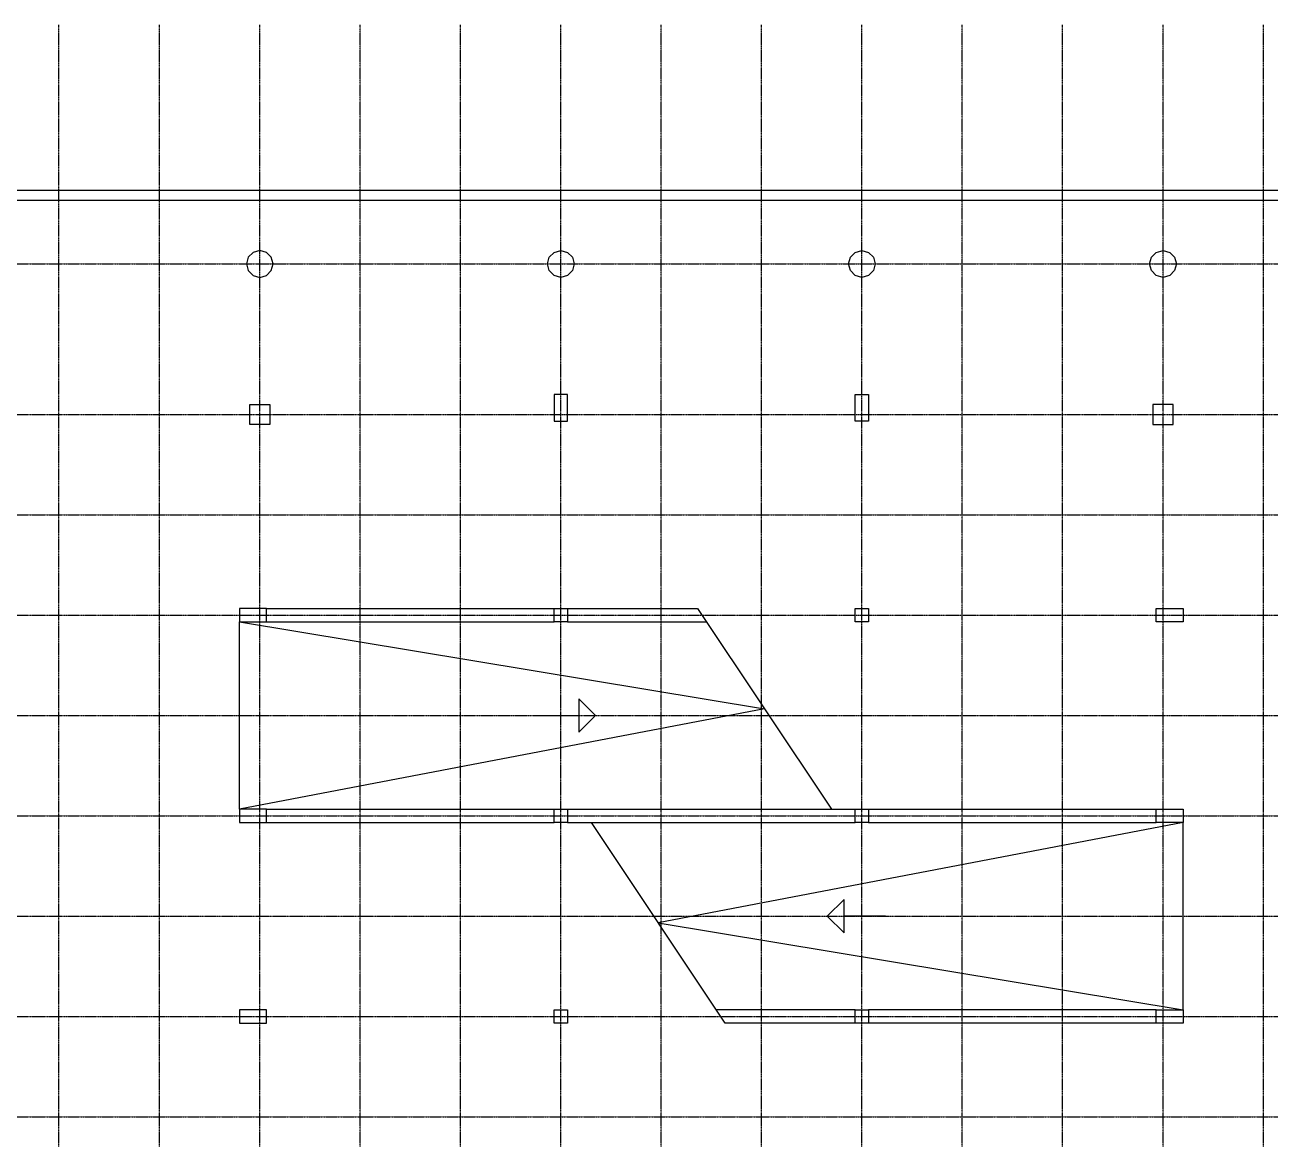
# Model space of a CAD drawing. Header units: millimetres. Extents: x -65483 to 85267, y -25390 to 54076.
# Drawn here: x -21552 to 15668, y 15112 to 48423 of the extents above; entities that cross this region are included whole.
import ezdxf

# ---------------------------------------------------------------- set-up
doc = ezdxf.new("R2010")
doc.units = ezdxf.units.MM
doc.linetypes.add('PCENTRE', pattern=[50.8, 31.75, -6.35, 6.35, -6.35])
for name, color, linetype in [('Boundaries_and_building_grids', 140, 'Continuous'), ('COLUMNS_P5', 5, 'Continuous'), ('LIFTS AND STAIRS', 8, 'Continuous'), ('WA_EXT', 7, 'Continuous')]:
    doc.layers.add(name, color=color, linetype=linetype)

msp = doc.modelspace()

# ---------------------------------------------------------------- linework, layer by layer
at = {"layer": 'Boundaries_and_building_grids', "color": 140, "linetype": 'PCENTRE', "lineweight": -3}
for p, q in [((-20533, -17978), (-20533, 48423)), ((-17533, -17978), (-17533, 48423)), ((-14533, -17978), (-14533, 48423)), ((-11533, -17978), (-11533, 48423)), ((-8533, -17978), (-8533, 48423)), ((-5533, -17978), (-5533, 48423)), ((-2533, -17978), (-2533, 48423)), ((467, -17978), (467, 48423)), ((3467, -17978), (3467, 48423)), ((6467, -17978), (6467, 48423)), ((9467, -17978), (9467, 48423)), ((12467, -17978), (12467, 48423)), ((15467, -17978), (15467, 48423)), ((-52891, 41276), (85267, 41276)), ((-52891, 36776), (85267, 36776)), ((-52891, 33776), (85267, 33776)), ((-52891, 30776), (85267, 30776)), ((-52891, 27776), (85267, 27776)), ((-52891, 24776), (85267, 24776)), ((-52891, 21776), (85267, 21776)), ((-52891, 18776), (85267, 18776)), ((-52891, 15776), (50767, 15776))]:
    msp.add_line(p, q, dxfattribs=at)
at = {"layer": 'COLUMNS_P5', "linetype": 'Continuous', "lineweight": -3}
for points in [[(-14133, 41276), (-14186, 41476), (-14333, 41622), (-14533, 41676), (-14733, 41622), (-14879, 41476), (-14933, 41276), (-14879, 41076), (-14733, 40929), (-14533, 40876), (-14333, 40929), (-14186, 41076), (-14133, 41276)], [(-5733, 40929), (-5879, 41076), (-5933, 41276), (-5879, 41476), (-5733, 41622), (-5533, 41676), (-5333, 41622), (-5186, 41476), (-5133, 41276), (-5186, 41076), (-5333, 40929), (-5533, 40876)], [(3267, 41622), (3467, 41676), (3667, 41622), (3814, 41476), (3867, 41276), (3814, 41076), (3667, 40929), (3467, 40876), (3267, 40929), (3121, 41076), (3067, 41276), (3121, 41476)], [(12267, 41622), (12467, 41676), (12667, 41622), (12814, 41476), (12867, 41276), (12867, 41276), (12814, 41076), (12667, 40929), (12467, 40876), (12267, 40929), (12121, 41076), (12067, 41276), (12121, 41476)]]:
    msp.add_lwpolyline(points, close=True, dxfattribs=at)
at = {"layer": 'COLUMNS_P5', "lineweight": -3}
for points in [[(-5333, 36576), (-5333, 37376), (-5733, 37376), (-5733, 36576)], [(3267, 36576), (3267, 37376), (3667, 37376), (3667, 36576)], [(-15133, 30576), (-14333, 30576), (-14333, 30976), (-15133, 30976)], [(12267, 30976), (13067, 30976), (13067, 30576), (12267, 30576)], [(-15133, 24976), (-15133, 24576), (-14333, 24576), (-14333, 24976)], [(13067, 24976), (13067, 24576), (12267, 24576), (12267, 24976)], [(-14333, 18976), (-15133, 18976), (-15133, 18576), (-14333, 18576)], [(12267, 18976), (13067, 18976), (13067, 18576), (12267, 18576)]]:
    msp.add_lwpolyline(points, close=True, dxfattribs=at)
at = {"layer": 'COLUMNS_P5'}
for points in [[(-14233, 36476), (-14833, 36476), (-14833, 37076), (-14233, 37076), (-14233, 36476)], [(12167, 36476), (12767, 36476), (12767, 37076), (12167, 37076), (12167, 36476)], [(-5333, 30576), (-5733, 30576), (-5733, 30976), (-5333, 30976), (-5333, 30576)], [(3667, 30576), (3267, 30576), (3267, 30976), (3667, 30976), (3667, 30576)], [(-5333, 24576), (-5733, 24576), (-5733, 24976), (-5333, 24976), (-5333, 24576)], [(3667, 24576), (3267, 24576), (3267, 24976), (3667, 24976), (3667, 24576)], [(-5333, 18576), (-5733, 18576), (-5733, 18976), (-5333, 18976), (-5333, 18576)], [(3667, 18576), (3267, 18576), (3267, 18976), (3667, 18976), (3667, 18576)]]:
    msp.add_lwpolyline(points, dxfattribs=at)
at = {"layer": 'LIFTS AND STAIRS'}
for p, q in [((-14333, 30976), (-5733, 30976)), ((-5333, 30976), (-1443, 30976)), ((-1443, 30976), (2554, 24976)), ((-15133, 24976), (-15133, 30576)), ((-15133, 30576), (556, 27976)), ((-14333, 30576), (-5733, 30576)), ((-5333, 30576), (-1176, 30576)), ((556, 27976), (-15133, 24976)), ((-4498, 27776), (-4998, 28276)), ((-4998, 28276), (-4998, 27276)), ((-6238, 27776), (-4998, 27776)), ((-4498, 27776), (-4998, 27276)), ((-14333, 24976), (-5733, 24976)), ((-5333, 24976), (3267, 24976)), ((3667, 24976), (12267, 24976)), ((-14333, 24576), (-5733, 24576)), ((-5333, 24576), (3267, 24576)), ((-623, 18576), (-4620, 24576)), ((13067, 24576), (-2621, 21576)), ((3667, 24576), (12267, 24576)), ((13067, 18976), (13067, 24576)), ((2432, 21776), (2932, 22276)), ((2932, 21276), (2932, 22276)), ((2432, 21776), (2932, 21276)), ((4173, 21776), (2932, 21776)), ((-2621, 21576), (13067, 18976)), ((3267, 18976), (-889, 18976)), ((12267, 18976), (3667, 18976)), ((3267, 18576), (-623, 18576)), ((12267, 18576), (3667, 18576))]:
    msp.add_line(p, q, dxfattribs=at)
at = {"layer": 'WA_EXT'}
for p, q in [((24617, 43176), (-26683, 43176)), ((24267, 43476), (-26333, 43476))]:
    msp.add_line(p, q, dxfattribs=at)

doc.saveas('drawing.dxf')
